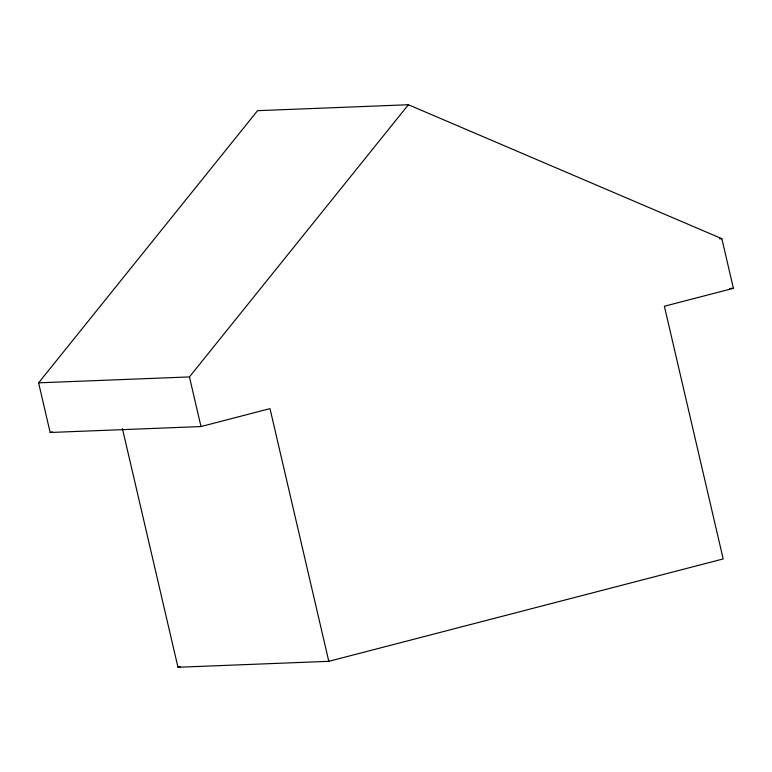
<?xml version="1.0" encoding="UTF-8"?>
<svg xmlns="http://www.w3.org/2000/svg" width="772" height="772" viewBox="0 0 772 772"><rect width="100%" height="100%" fill="white"/><g stroke="black" fill="none" stroke-linecap="round" stroke-linejoin="round"><path stroke-width="1.16" d="M328.804 661.324L270.007 408.639L200.99 426.549L50.151 432.484L38.6 382.844L257.558 110.676L408.388 104.741L721.849 238.683L733.4 288.323L664.383 306.243L723.19 558.938L328.804 661.324L177.975 667.259L122.43 428.605M38.6 382.844L189.439 376.919L408.388 104.741M50.151 432.484L52.448 431.886M177.975 667.259L180.301 666.651M719.456 238.78L721.849 238.683M729.81 288.467L733.4 288.323M189.439 376.919L200.99 426.549"/></g></svg>
